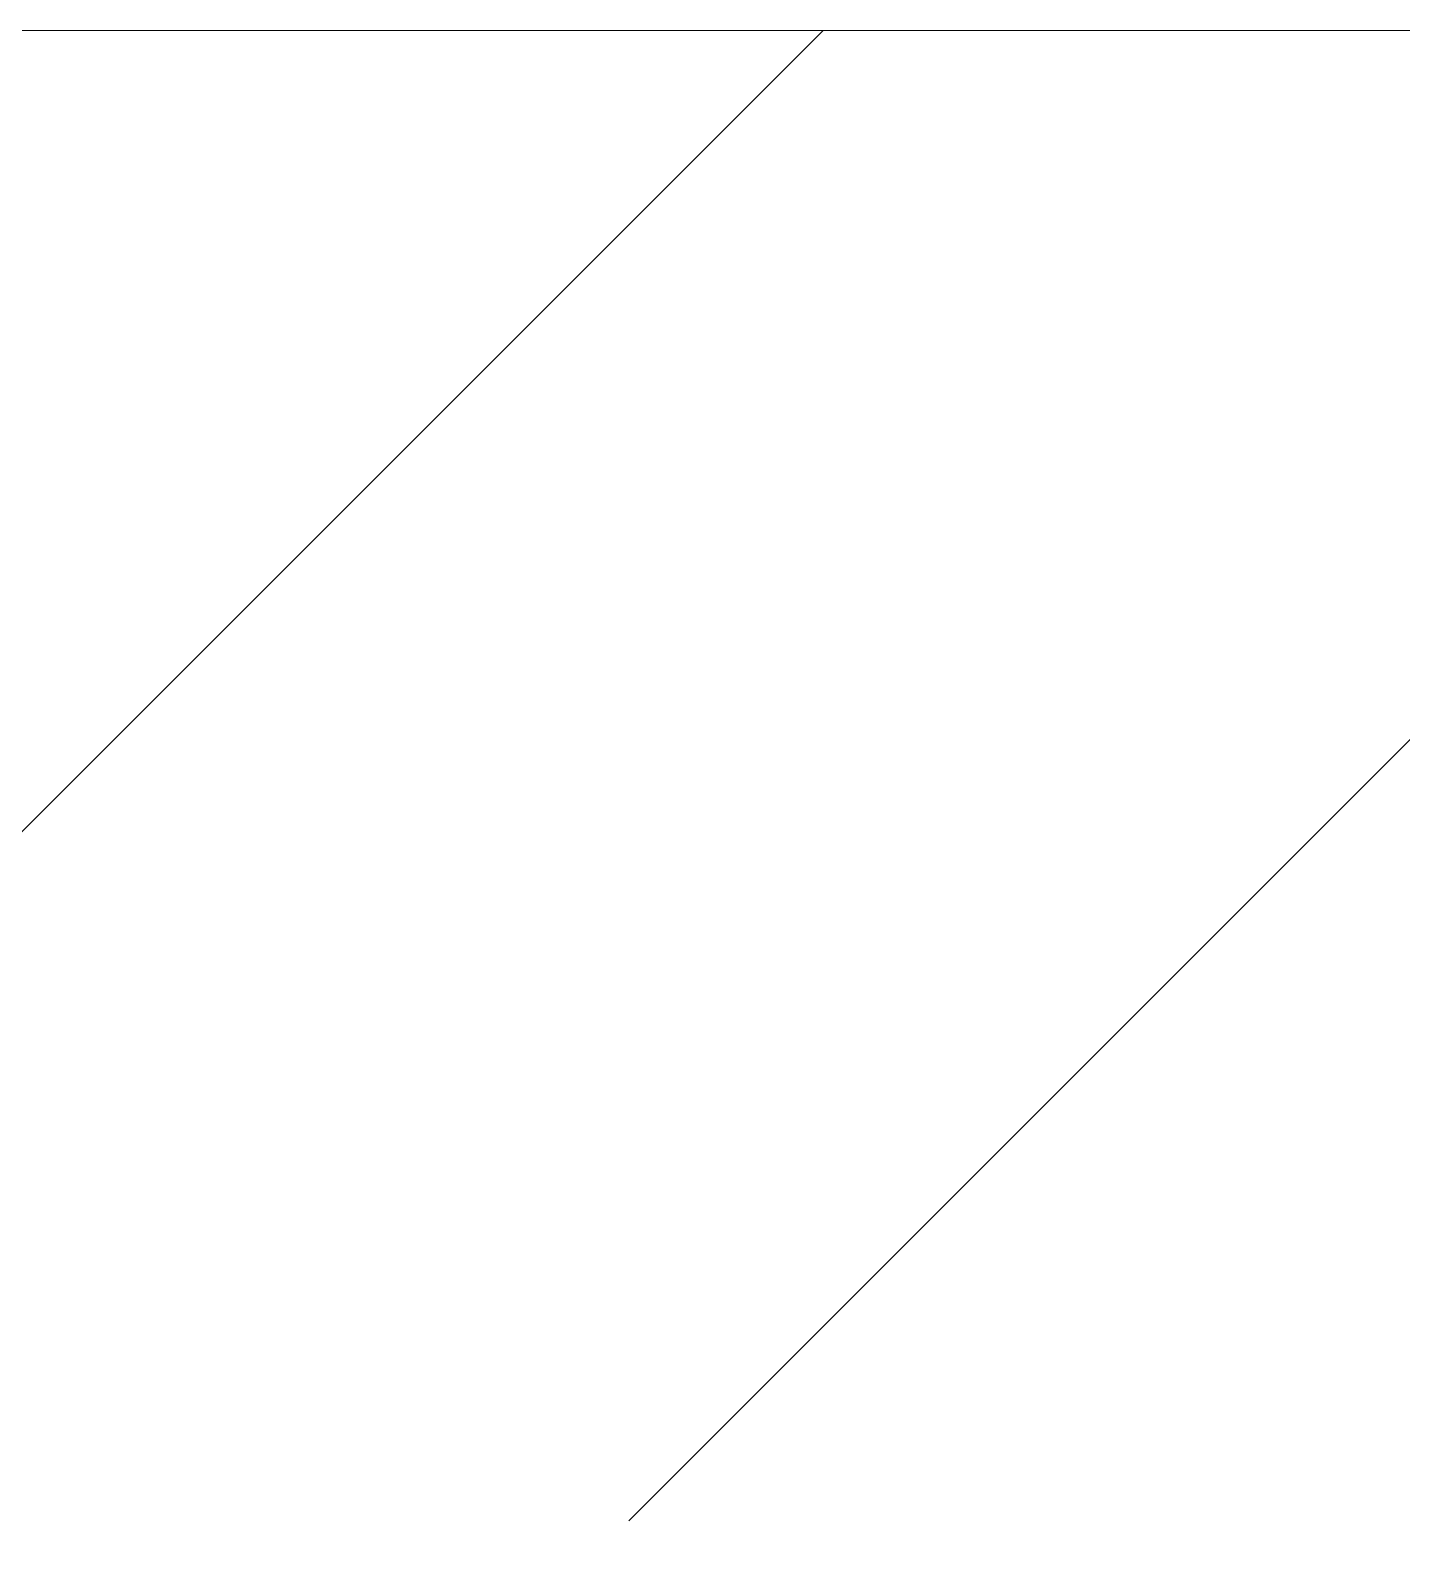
# Model space of a CAD drawing. Header units: millimetres. Extents: x 35770 to 248499, y -12553 to 31000.
# Drawn here: x 60931.6 to 60992, y 333.1 to 400 of the extents above; entities that cross this region are included whole.
import ezdxf

# ---------------------------------------------------------------- set-up
doc = ezdxf.new("R2010")
doc.units = ezdxf.units.MM
doc.layers.add('S-COLS', color=7, linetype='Continuous', lineweight=9)
doc.layers.add('S-COLS-1', color=9, linetype='Continuous', lineweight=9, true_color=0x808080)

# ---------------------------------------------------------------- blocks, each defined once
blk = doc.blocks.new('BSC_Колонна _Прямоугольная - 500х500-V9-План отделки полов с раскладкой материалов 1 этажа в осях 17-23')
at = {"layer": 'S-COLS'}
h = blk.add_hatch(dxfattribs=at)
h.set_pattern_fill('FP_11', color=256, style=0, pattern_type=2)
h.set_pattern_definition([(45, (-61160, -150), (-57.02463, 57.02463), []), (45, (-61102.975, -150), (-57.02463, 57.02463), [100.806, -20.161, 3.353, -16.808])])
h.paths.add_polyline_path([(-113.48, -250), (250, -250), (250, 250), (-250, 250), (-250, -250)])
at = {"layer": 'S-COLS-1'}
blk.add_line((250, 250), (-250, 250), dxfattribs=at)

msp = doc.modelspace()

# ---------------------------------------------------------------- block references
at = {"layer": 'S-COLS'}
msp.add_blockref('BSC_Колонна _Прямоугольная - 500х500-V9-План отделки полов с раскладкой материалов 1 этажа в осях 17-23', (61160, 150), dxfattribs=at)

doc.saveas('drawing.dxf')
